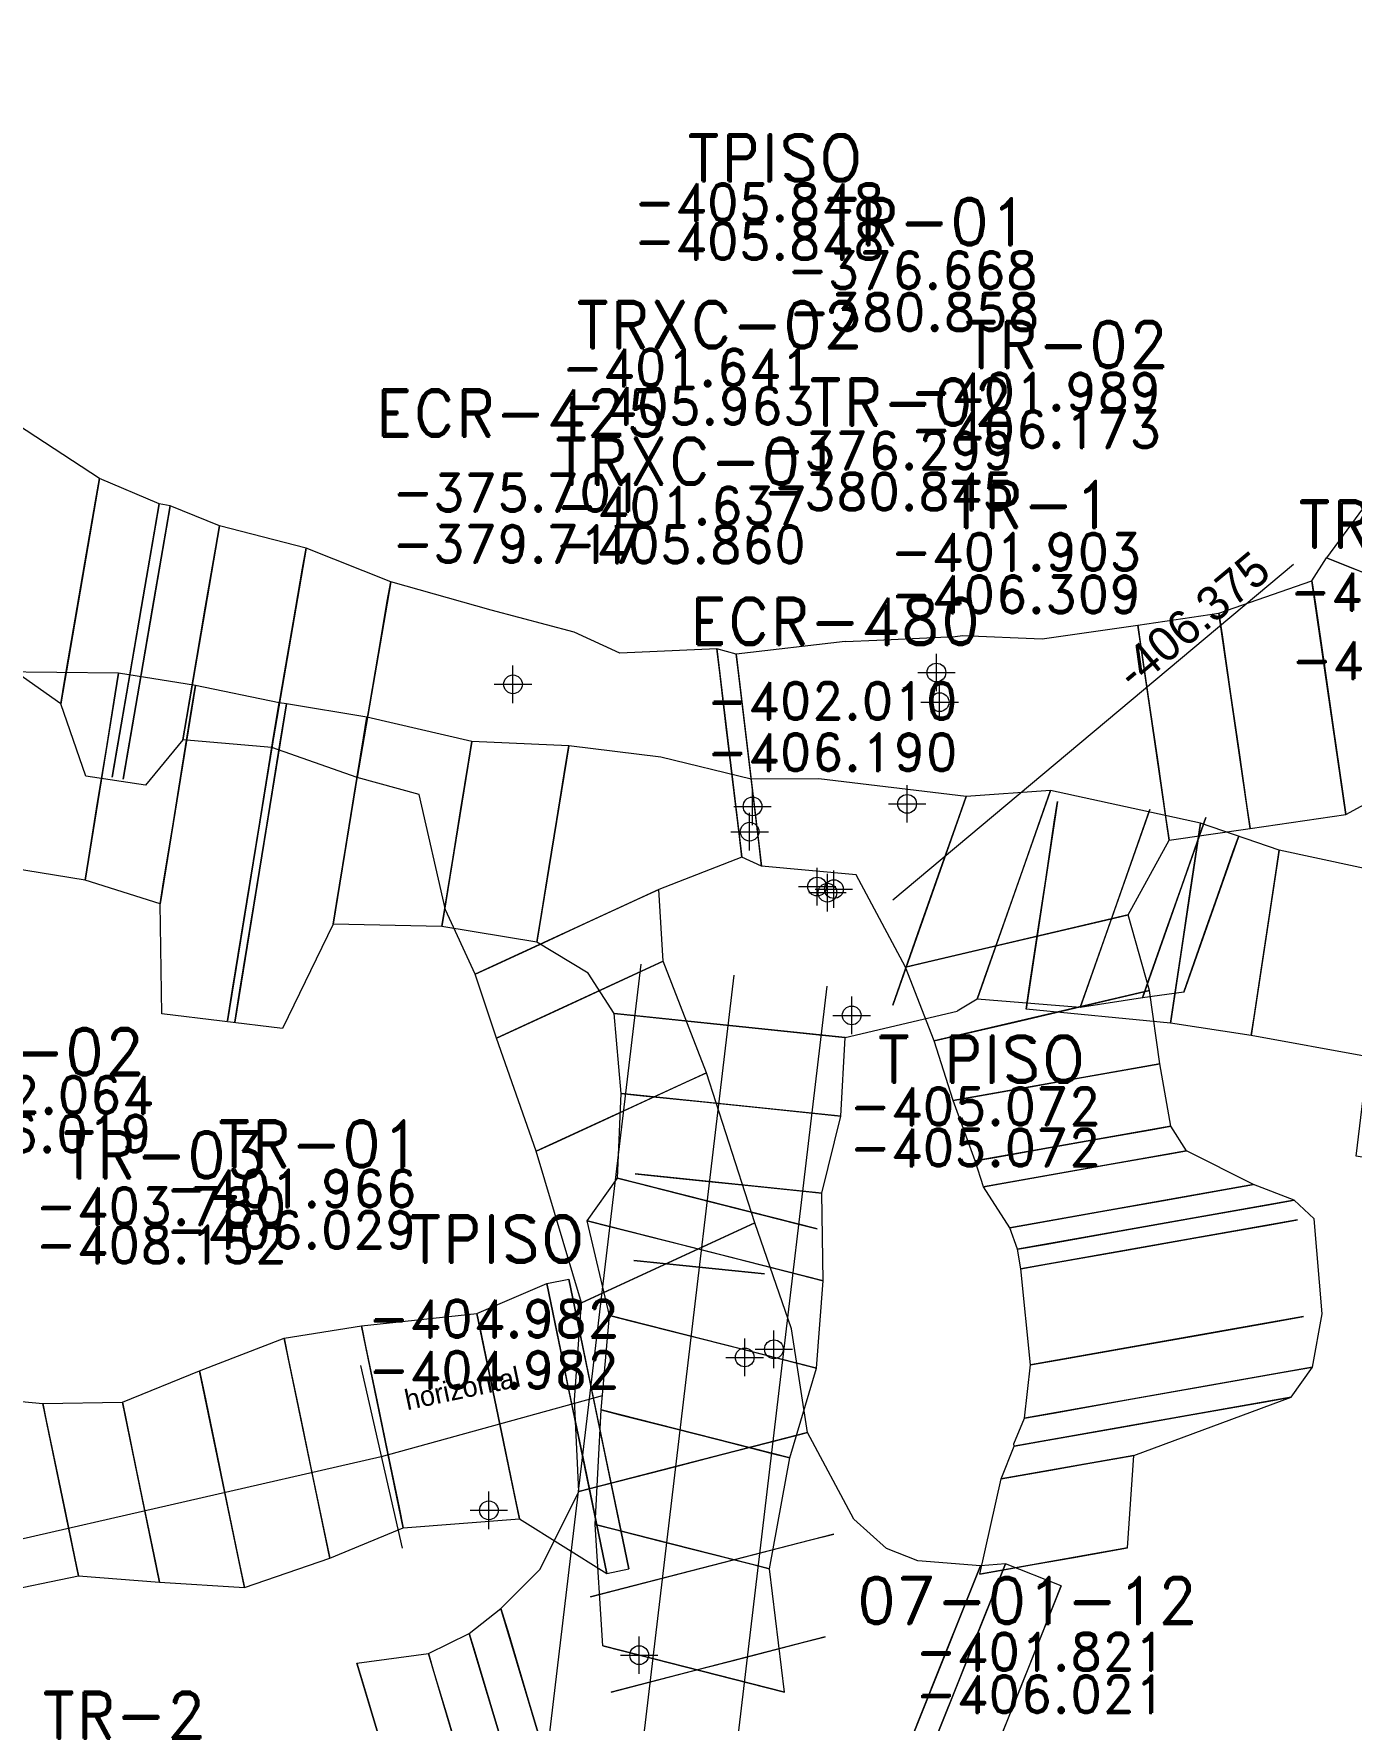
# Model space of a CAD drawing. Extents: x 0 to 99091, y -1812 to 13278.
# Drawn here: x 10239.79 to 10274.96, y 10048.27 to 10093.28 of the extents above; entities that cross this region are included whole.
import ezdxf
from ezdxf.enums import TextEntityAlignment as Align

# ---------------------------------------------------------------- set-up
doc = ezdxf.new("R2010")
doc.units = 0
doc.header["$MEASUREMENT"] = 0
doc.header["$PDMODE"] = 34
doc.header["$PDSIZE"] = 0.5
for name, color, linetype in [('arriba', 7, 'Continuous'), ('F-380-8541-NW-FI3', 174, 'Continuous'), ('F-460-8340-EW-SCR', 5, 'Continuous'), ('proy82- 480', 7, 'Continuous'), ('R-380-8541-480-F2', 4, 'Continuous'), ('R-380-8541-SE-FIC', 210, 'Continuous'), ('R-380-8541-SE-SCR', 1, 'Continuous'), ('R-380-8541-SE-SEC', 1, 'Continuous')]:
    doc.layers.add(name, color=color, linetype=linetype)
doc.styles.add('ROMAND', font='ROMAND.SHX')
doc.styles.add('ROMANS', font='ROMANS.SHX', dxfattribs={"width": 2.5})

# ---------------------------------------------------------------- blocks, each defined once
blk = doc.blocks.new('F2')
at = {"lineweight": 0}
blk.add_point((0, 0), dxfattribs=at)
at = {"lineweight": 0, "style": 'ROMAND'}
for tag, height, p in [('NOMBRE', 1.25, (0.201, 6.617)), ('CIELO', 1, (0.136, 4.616)), ('PISO', 1, (0.136, 3.247))]:
    blk.add_attdef(tag, text='', height=height, dxfattribs=at).set_placement(p, align=Align.CENTER)
at = {"lineweight": 0, "style": 'ROMANS', "flags": 1}
for tag, p in [('MINA', (-0.074, -3.255)), ('LOCALIZACION', (-0.074, -4.928)), ('ESTRUCTURA', (-0.074, -6.618)), ('NIVEL', (-0.074, -8.29)), ('OBRA', (-0.074, -10.121)), ('FECHA', (-0.074, -11.793)), ('ATRAS', (-0.074, -13.483)), ('TOPOGRAFO', (2.675, -15.297))]:
    blk.add_attdef(tag, text='', height=1.25, dxfattribs=at).set_placement(p, align=Align.CENTER)

msp = doc.modelspace()

# ---------------------------------------------------------------- linework, layer by layer
at = {"layer": 'arriba', "color": 5, "linetype": 'Continuous', "lineweight": 0}
for points in [[(10231.402, 10055.802, -404.619), (10233.521, 10056.295, -403.926), (10235.27, 10057.168, -403.926), (10237.652, 10056.947, -403.084), (10240.034, 10056.725, -402.442), (10242.16, 10056.757, -402.421), (10244.221, 10057.593, -402.189), (10246.477, 10058.469, -401.837), (10248.542, 10058.795, -401.816), (10251.621, 10059.127, -401.99), (10253.488, 10059.922, -402.879), (10254.072, 10060.043, -402.816)], [(10231.402, 10055.802, -409.019), (10233.521, 10056.295, -408.826), (10235.27, 10057.168, -408.426), (10237.652, 10056.947, -408.284), (10240.034, 10056.725, -408.042), (10242.16, 10056.757, -407.721), (10244.221, 10057.593, -407.089), (10246.477, 10058.469, -406.637), (10248.542, 10058.795, -406.316), (10251.621, 10059.127, -406.19), (10253.488, 10059.922, -406.279), (10254.072, 10060.043, -406.216)], [(10231.103, 10049.709, -404.619), (10234.719, 10050.518, -403.926), (10236.467, 10051.391, -403.926), (10238.748, 10051.659, -403.084), (10240.987, 10052.123, -402.442), (10243.154, 10051.959, -402.421), (10245.418, 10051.816, -402.189), (10247.694, 10052.594, -401.837), (10249.658, 10053.409, -401.816), (10252.758, 10053.643, -401.99), (10255.091, 10052.187, -402.879), (10255.675, 10052.308, -402.816)], [(10231.103, 10049.709, -409.019), (10234.719, 10050.518, -408.826), (10236.467, 10051.391, -408.426), (10238.748, 10051.659, -408.284), (10240.987, 10052.123, -408.042), (10243.154, 10051.959, -407.721), (10245.418, 10051.816, -407.089), (10247.694, 10052.594, -406.637), (10249.658, 10053.409, -406.316), (10252.758, 10053.643, -406.19), (10255.091, 10052.187, -406.279), (10255.675, 10052.308, -406.216)]]:
    msp.add_polyline3d(points, dxfattribs=at)
at = {"layer": 'F-460-8340-EW-SCR', "linetype": 'Continuous', "lineweight": 0}
for points in [[(10254.229, 10056.823, -375.612), (10254.413, 10059.41, -377.67), (10253.206, 10063.454, -377.139), (10252.144, 10066.47, -376.711), (10251.575, 10068.179, -376.126), (10250.783, 10069.895, -376.031), (10250.083, 10072.976, -376.136)], [(10254.229, 10056.823, -380.012), (10254.413, 10059.41, -381.27), (10253.206, 10063.454, -380.739), (10252.144, 10066.47, -380.411), (10251.575, 10068.179, -380.226), (10250.783, 10069.895, -379.931), (10250.084, 10072.974, -379.636)], [(10269.845, 10065.785, -377.561), (10269.845, 10065.785, -377.561), (10269.845, 10065.785, -377.561), (10269.575, 10067.744, -377.393), (10269, 10069.759, -377.517), (10270.096, 10071.757, -377.455)], [(10269.845, 10065.785, -381.661), (10269.845, 10065.785, -381.661), (10269.845, 10065.785, -381.661), (10269.575, 10067.744, -381.493), (10269, 10069.759, -381.217), (10270.096, 10071.757, -382.355)], [(10264.331, 10064.809, -377.561), (10264.331, 10064.809, -377.561), (10264.331, 10064.809, -377.561), (10263.83, 10066.398, -377.393), (10263.061, 10068.367, -377.517), (10261.742, 10070.831, -376.236)], [(10264.331, 10064.809, -381.661), (10264.331, 10064.809, -381.661), (10264.331, 10064.809, -381.661), (10263.83, 10066.398, -381.493), (10263.061, 10068.367, -381.217), (10261.742, 10070.831, -380.948)], [(10260.022, 10058.713, -377.978), (10259.043, 10061.548, -377.67), (10257.746, 10065.55, -377.139), (10256.593, 10068.524, -376.711), (10256.478, 10070.443, -376.126)], [(10260.022, 10058.713, -381.578), (10259.043, 10061.548, -381.27), (10257.746, 10065.55, -380.739), (10256.593, 10068.524, -380.411), (10256.478, 10070.443, -380.226)], [(10268.985, 10052.869, -378.554), (10269.157, 10055.337, -378.417), (10273.35, 10056.892, -378.805), (10273.35, 10056.892, -378.805), (10273.919, 10057.693, -378.894), (10274.179, 10059.119, -377.973), (10273.966, 10061.648, -378.033), (10273.435, 10062.146, -377.725), (10272.346, 10062.563, -377.716), (10270.561, 10063.465, -377.698), (10270.14, 10064.122, -377.587), (10269.845, 10065.785, -377.561)], [(10268.985, 10052.869, -382.854), (10269.157, 10055.337, -382.717), (10273.35, 10056.892, -382.705), (10273.35, 10056.892, -382.705), (10273.919, 10057.693, -382.594), (10274.179, 10059.119, -382.573), (10273.966, 10061.648, -382.533), (10273.435, 10062.146, -382.425), (10272.346, 10062.563, -382.316), (10270.561, 10063.465, -382.098), (10270.14, 10064.122, -381.887), (10269.845, 10065.785, -381.661)], [(10265.046, 10052.171, -378.554), (10265.612, 10054.709, -378.417), (10265.965, 10055.583, -378.805), (10265.955, 10055.643, -378.804), (10266.239, 10056.333, -378.894), (10266.393, 10057.751, -377.973), (10266.142, 10060.316, -378.033), (10266.05, 10060.838, -377.725), (10265.847, 10061.411, -377.716), (10265.145, 10062.506, -377.698), (10264.921, 10063.197, -377.587), (10264.331, 10064.809, -377.561)], [(10265.046, 10052.171, -382.854), (10265.612, 10054.709, -382.717), (10265.965, 10055.583, -382.705), (10265.955, 10055.643, -382.704), (10266.239, 10056.333, -382.594), (10266.393, 10057.751, -382.573), (10266.142, 10060.316, -382.533), (10266.05, 10060.838, -382.425), (10265.847, 10061.411, -382.316), (10265.145, 10062.506, -382.098), (10264.921, 10063.197, -381.887), (10264.331, 10064.809, -381.661)], [(10261.681, 10053.634, -380.093), (10261.681, 10053.634, -380.093), (10261.681, 10053.634, -380.093), (10260.444, 10055.949, -379.99), (10260.022, 10058.713, -381.578)], [(10261.681, 10053.634, -375.793), (10261.681, 10053.634, -375.793), (10261.681, 10053.634, -375.793), (10260.444, 10055.949, -375.19), (10260.022, 10058.713, -377.978)], [(10253.309, 10052.298, -379.806), (10253.309, 10052.298, -379.806), (10253.309, 10052.298, -379.806), (10254.344, 10054.375, -379.99), (10254.229, 10056.823, -380.012)], [(10253.309, 10052.298, -376.006), (10253.309, 10052.298, -376.006), (10253.309, 10052.298, -376.006), (10254.344, 10054.375, -375.19), (10254.229, 10056.823, -375.612)], [(10267.215, 10051.854, -375.569), (10265.729, 10052.447, -375.403), (10265.061, 10052.391, -375.516), (10263.39, 10052.52, -375.55), (10262.554, 10052.854, -375.769), (10261.681, 10053.634, -375.793)], [(10267.215, 10051.854, -379.769), (10265.729, 10052.447, -379.803), (10265.061, 10052.391, -379.816), (10263.39, 10052.52, -379.95), (10262.554, 10052.854, -379.969), (10261.681, 10053.634, -380.093)], [(10248.421, 10049.794, -376.297), (10250.328, 10050.05, -376.601), (10251.42, 10050.585, -375.902), (10252.264, 10051.255, -376.204), (10253.309, 10052.298, -376.006)], [(10248.421, 10049.794, -379.997), (10250.328, 10050.05, -380.001), (10251.42, 10050.585, -380.102), (10252.264, 10051.255, -380.004), (10253.309, 10052.298, -379.806)]]:
    msp.add_polyline3d(points, dxfattribs=at)
at = {"layer": 'proy82- 480', "color": 3, "linetype": 'Continuous', "lineweight": 0, "flags": 128}
for points in [[(10255.996, 10068.447), (10251.002, 10026.39)], [(10260.961, 10067.858), (10255.967, 10025.801)]]:
    msp.add_lwpolyline(points, dxfattribs=at)
at = {"layer": 'proy82- 480', "color": 1, "linetype": 'Continuous', "lineweight": 0, "flags": 128}
for points, elevation in [([(10258.479, 10068.153), (10253.485, 10026.095)], -405.654), ([(10254.969, 10056.931), (10249.07, 10055.3), (10238.65, 10052.92), (10235.55, 10052.44), (10232.42, 10052.44), (10229.32, 10052.94), (10226.33, 10053.92), (10223.54, 10055.35), (10220.51, 10056.94), (10217.06, 10058.78), (10208.755, 10063.662)], -402.502), ([(10248.513, 10057.737), (10249.627, 10052.863)], -406.502)]:
    msp.add_lwpolyline(points, dxfattribs=dict(at, elevation=elevation))
at = {"layer": 'R-380-8541-480-F2', "color": 2, "linetype": 'Continuous', "lineweight": 0, "elevation": -405.848, "flags": 128}
msp.add_lwpolyline([(10273.416, 10079.111), (10262.721, 10070.157)], dxfattribs=at)
at = {"layer": 'R-380-8541-SE-SCR', "color": 1, "linetype": 'Continuous', "lineweight": 0}
for points in [[(10241.546, 10081.407, -373.69), (10239.361, 10082.838, -373.621), (10236.265, 10083.903, -372.698), (10233.263, 10084.938, -373.089), (10230.007, 10086.158, -372.841), (10226.703, 10086.554, -372.219), (10223.228, 10087.736, -371.945), (10219.889, 10088.353, -371.51), (10216.786, 10089.734, -370.875), (10217.055, 10091.695, -370.621), (10214.854, 10092.51, -370.596), (10213.5, 10090.858, -370.027), (10210.043, 10091.093, -370.092), (10206.668, 10091.93, -369.144), (10201.809, 10093.275, -369.415)], [(10241.546, 10081.407, -378.29), (10239.361, 10082.838, -377.821), (10236.265, 10083.903, -377.398), (10233.263, 10084.938, -376.989), (10230.007, 10086.158, -376.541), (10226.703, 10086.554, -376.319), (10223.228, 10087.736, -375.845), (10219.889, 10088.353, -375.21), (10216.786, 10089.734, -374.775), (10217.055, 10091.695, -374.521), (10214.854, 10092.51, -374.496), (10213.5, 10090.858, -374.227), (10210.043, 10091.093, -373.892), (10206.668, 10091.93, -373.544), (10201.809, 10093.275, -373.531)], [(10240.516, 10075.394, -373.69), (10237.672, 10077.394, -373.621), (10234.428, 10077.981, -372.698), (10231.663, 10079.781, -373.089), (10228.111, 10080.045, -372.841), (10224.896, 10080.728, -372.219), (10221.391, 10081.815, -371.945), (10218.2, 10082.909, -371.51), (10215.009, 10084.003, -370.875), (10213.813, 10084.165, -370.621), (10213.624, 10084.224, -370.596), (10211.694, 10085.032, -370.027), (10208.473, 10086.031, -370.092), (10205.009, 10086.581, -369.144), (10200.197, 10088.331, -369.415)], [(10240.516, 10075.394, -378.29), (10237.672, 10077.394, -377.821), (10234.428, 10077.981, -377.398), (10231.663, 10079.781, -376.989), (10228.111, 10080.045, -376.541), (10224.896, 10080.728, -376.319), (10221.391, 10081.815, -375.845), (10218.2, 10082.909, -375.21), (10215.009, 10084.003, -374.775), (10213.813, 10084.165, -374.521), (10213.624, 10084.224, -374.496), (10211.694, 10085.032, -374.227), (10208.473, 10086.031, -373.892), (10205.009, 10086.581, -373.544), (10200.197, 10088.331, -370.56)], [(10255.438, 10076.749, -375.74), (10254.219, 10077.306, -376.147), (10252.006, 10077.889, -375.443), (10249.321, 10078.653, -374.973), (10247.061, 10079.548, -374.556), (10244.75, 10080.147, -373.839), (10243.433, 10080.677, -373.754), (10243.14, 10080.728, -373.714), (10241.546, 10081.407, -373.69)], [(10255.438, 10076.749, -380.04), (10254.219, 10077.306, -379.747), (10252.006, 10077.889, -379.743), (10249.321, 10078.653, -379.473), (10247.061, 10079.548, -379.156), (10244.75, 10080.147, -378.739), (10243.433, 10080.677, -378.554), (10243.14, 10080.728, -378.514), (10241.546, 10081.407, -378.29)], [(10275.705, 10081.201, -379.061), (10274.298, 10079.286, -379.04)], [(10275.705, 10081.201, -383.661), (10274.298, 10079.286, -383.401)], [(10261.451, 10077.053, -381.078), (10262.293, 10077.09, -381.259), (10264.386, 10077.192, -381.398), (10264.583, 10077.221, -381.42), (10266.705, 10077.125, -381.959), (10269.261, 10077.496, -382.355), (10271.424, 10077.811, -382.605), (10273.909, 10078.677, -383), (10274.298, 10079.286, -383.401), (10274.298, 10079.286, -383.401)], [(10261.451, 10077.053, -376.203), (10262.293, 10077.09, -376.159), (10264.386, 10077.192, -376.398), (10264.583, 10077.221, -377.42), (10266.705, 10077.125, -377.559), (10269.261, 10077.496, -377.455), (10271.424, 10077.811, -377.805), (10273.909, 10078.677, -378.5), (10274.298, 10079.286, -379.04), (10274.298, 10079.286, -379.04)], [(10261.451, 10077.053, -376.203), (10261.451, 10077.053, -376.203), (10261.451, 10077.053, -376.203), (10258.543, 10076.719, -376.703), (10258.026, 10076.858, -376.145), (10255.438, 10076.749, -375.74)], [(10261.451, 10077.053, -381.078), (10261.451, 10077.053, -381.078), (10261.451, 10077.053, -381.078), (10258.543, 10076.719, -380.303), (10258.026, 10076.858, -380.445), (10255.438, 10076.749, -380.04)], [(10260.746, 10073.391, -401.43), (10258.94, 10073.379, -401.169), (10256.53, 10073.972, -401.005), (10254.073, 10074.269, -400.242), (10251.485, 10074.384, -399.964), (10248.685, 10075.041, -399.642), (10246.537, 10075.389, -399.122), (10246.341, 10075.421, -399.093), (10244.111, 10075.883, -398.759), (10242.06, 10076.216, -398.353), (10238.757, 10076.244, -397.873), (10238.216, 10076.281, -398.472)], [(10260.746, 10073.391, -406.13), (10258.94, 10073.379, -405.869), (10256.53, 10073.972, -405.705), (10254.073, 10074.269, -405.442), (10251.485, 10074.384, -404.964), (10248.685, 10075.041, -404.242), (10246.537, 10075.389, -403.722), (10246.341, 10075.421, -403.693), (10244.111, 10075.883, -403.959), (10242.06, 10076.216, -403.653), (10238.757, 10076.244, -402.873), (10238.216, 10076.281, -402.372)], [(10250.083, 10072.976, -376.136), (10248.425, 10073.43, -374.973), (10246.148, 10074.226, -374.556), (10243.77, 10074.431, -373.839), (10242.779, 10073.227, -373.754), (10241.187, 10073.463, -373.714), (10240.516, 10075.394, -373.69)], [(10250.084, 10072.974, -379.636), (10250.084, 10072.974, -379.636), (10248.425, 10073.43, -379.473), (10246.148, 10074.226, -379.156), (10243.77, 10074.431, -378.739), (10242.779, 10073.227, -378.554), (10241.187, 10073.463, -378.514), (10240.516, 10075.394, -378.29)], [(10270.096, 10071.757, -377.455), (10272.259, 10072.071, -377.805), (10274.815, 10072.442, -378.5), (10276.863, 10073.548, -378.55), (10278.94, 10074.457, -379.04)], [(10270.096, 10071.757, -382.355), (10272.259, 10072.071, -382.605), (10274.815, 10072.442, -383), (10276.863, 10073.548, -383.35), (10278.94, 10074.457, -383.201)], [(10266.933, 10073.079, -402.121), (10264.677, 10072.919, -402.098), (10260.746, 10073.391, -401.43)], [(10266.933, 10073.079, -407.121), (10264.677, 10072.919, -406.698), (10260.746, 10073.391, -406.13)], [(10283.438, 10068.817, -405.305), (10283.438, 10068.817, -405.305), (10281.381, 10069.02, -404.833), (10279.382, 10069.725, -404.652), (10277.927, 10070.045, -404.052), (10277.829, 10070.06, -404.039), (10276.139, 10070.82, -403.599), (10273.033, 10071.49, -403.172), (10270.937, 10072.211, -402.779), (10266.933, 10073.079, -402.121)], [(10283.438, 10068.817, -409.705), (10283.438, 10068.817, -409.705), (10281.381, 10069.02, -409.333), (10279.382, 10069.725, -408.752), (10277.927, 10070.045, -408.552), (10277.829, 10070.06, -408.539), (10276.139, 10070.82, -408.499), (10273.033, 10071.49, -407.872), (10270.937, 10072.211, -407.779), (10266.933, 10073.079, -407.121)], [(10261.742, 10070.831, -376.236), (10261.742, 10070.831, -376.236), (10261.742, 10070.831, -376.236), (10259.222, 10071.06, -376.703), (10258.694, 10071.298, -376.145), (10256.478, 10070.443, -376.126)], [(10261.742, 10070.831, -380.948), (10261.742, 10070.831, -380.948), (10261.742, 10070.831, -380.948), (10259.222, 10071.06, -380.303), (10258.694, 10071.298, -380.445), (10256.478, 10070.443, -380.226)], [(10254.592, 10068.204, -401.865), (10253.225, 10069.037, -400.242), (10250.686, 10069.449, -399.964), (10247.789, 10069.513, -399.642), (10246.431, 10066.728, -399.122), (10243.211, 10067.119, -399.093), (10243.167, 10070.059, -398.759), (10241.164, 10070.688, -398.353), (10237.941, 10071.21, -397.873), (10237.941, 10071.21, -397.873)], [(10254.592, 10068.204, -406.065), (10253.225, 10069.037, -405.442), (10250.686, 10069.449, -404.964), (10247.789, 10069.513, -404.242), (10246.431, 10066.728, -403.722), (10243.211, 10067.119, -403.693), (10243.167, 10070.059, -403.959), (10241.164, 10070.688, -403.653), (10237.941, 10071.21, -402.873), (10237.941, 10071.21, -402.873)], [(10255.372, 10062.735, -401.931), (10255.468, 10064.998, -402.117), (10255.285, 10067.127, -401.782), (10254.592, 10068.204, -401.865)], [(10255.372, 10062.735, -406.431), (10255.468, 10064.998, -406.117), (10255.285, 10067.127, -406.082), (10254.592, 10068.204, -406.065)], [(10270.485, 10067.695, -403.223), (10269.387, 10067.552, -402.769), (10267.724, 10067.289, -402.738), (10264.975, 10067.514, -402.121), (10264.44, 10067.191, -401.865)], [(10270.485, 10067.695, -407.923), (10269.387, 10067.552, -407.769), (10267.724, 10067.289, -407.538), (10264.975, 10067.514, -407.121), (10264.44, 10067.191, -406.065)], [(10282.699, 10063.872, -405.305), (10282.699, 10063.872, -405.305), (10280.71, 10064.57, -404.833), (10278.667, 10064.979, -404.652), (10277.946, 10062.863, -404.052), (10275.087, 10063.321, -404.039), (10275.41, 10065.975, -403.599), (10272.289, 10066.546, -403.172), (10270.132, 10066.871, -402.779), (10266.281, 10067.249, -402.358)], [(10282.699, 10063.872, -409.705), (10282.699, 10063.872, -409.705), (10280.71, 10064.57, -409.333), (10278.667, 10064.979, -408.752), (10277.946, 10062.863, -408.552), (10275.087, 10063.321, -408.539), (10275.41, 10065.975, -408.499), (10272.289, 10066.546, -407.872), (10270.132, 10066.871, -407.779), (10266.281, 10067.249, -407.358)], [(10260.824, 10062.336, -402.151), (10261.337, 10064.394, -402.117), (10261.453, 10066.493, -401.782), (10264.44, 10067.191, -401.865)], [(10260.824, 10062.336, -405.851), (10261.337, 10064.394, -406.117), (10261.453, 10066.493, -406.082), (10264.44, 10067.191, -406.065)], [(10254.985, 10050.253, -402.221), (10254.778, 10053.497, -402.149), (10254.935, 10056.552, -402.176), (10255.163, 10059.073, -402.099), (10254.567, 10061.598, -402.12), (10255.372, 10062.735, -401.931)], [(10254.985, 10050.253, -406.421), (10254.778, 10053.497, -406.449), (10254.935, 10056.552, -406.476), (10255.163, 10059.073, -406.399), (10254.567, 10061.598, -406.42), (10255.372, 10062.735, -406.431)], [(10259.831, 10049.021, -402.221), (10259.43, 10052.314, -402.149), (10259.975, 10055.271, -402.176), (10260.688, 10057.669, -402.099), (10260.867, 10059.997, -402.12), (10260.824, 10062.336, -402.151)], [(10259.831, 10049.021, -406.421), (10259.43, 10052.314, -406.449), (10259.975, 10055.271, -406.476), (10260.688, 10057.669, -406.399), (10260.867, 10059.997, -406.42), (10260.824, 10062.336, -405.851)]]:
    msp.add_polyline3d(points, dxfattribs=at)
at = {"layer": 'R-380-8541-SE-SEC', "color": 1, "linetype": 'Continuous', "lineweight": 0}
for points in [[(10241.546, 10081.407, -378.29), (10240.516, 10075.394, -378.29), (10240.516, 10075.394, -375.622), (10240.619, 10075.996, -374.27), (10240.902, 10077.649, -373.69), (10241.16, 10079.152, -373.69), (10241.443, 10080.805, -374.27), (10241.546, 10081.407, -375.622), (10241.546, 10081.407, -378.29)], [(10243.14, 10080.728, -378.514), (10241.889, 10073.434, -378.514), (10241.889, 10073.434, -375.73), (10242.014, 10074.163, -374.319), (10242.358, 10076.169, -373.714), (10242.671, 10077.993, -373.714), (10243.015, 10079.998, -374.319), (10243.14, 10080.728, -375.73), (10243.14, 10080.728, -378.514)], [(10243.433, 10080.677, -378.554), (10242.182, 10073.384, -378.554), (10242.182, 10073.384, -375.77), (10242.307, 10074.113, -374.359), (10242.651, 10076.119, -373.754), (10242.964, 10077.942, -373.754), (10243.308, 10079.948, -374.359), (10243.433, 10080.677, -375.77), (10243.433, 10080.677, -378.554)], [(10244.75, 10080.147, -378.739), (10243.77, 10074.431, -378.739), (10243.77, 10074.431, -375.897), (10243.868, 10075.002, -374.456), (10244.137, 10076.574, -373.839), (10244.382, 10078.004, -373.839), (10244.652, 10079.576, -374.456), (10244.75, 10080.147, -375.897), (10244.75, 10080.147, -378.739)], [(10247.061, 10079.548, -379.156), (10246.148, 10074.226, -379.156), (10246.148, 10074.226, -376.488), (10246.24, 10074.758, -375.136), (10246.49, 10076.222, -374.556), (10246.719, 10077.552, -374.556), (10246.97, 10079.016, -375.136), (10247.061, 10079.548, -376.488), (10247.061, 10079.548, -379.156)], [(10274.298, 10079.286, -383.401), (10281.546, 10076.404, -383.401), (10281.546, 10076.404, -380.871), (10280.821, 10076.692, -379.589), (10278.828, 10077.485, -379.04), (10277.016, 10078.205, -379.04), (10275.023, 10078.998, -379.589), (10274.298, 10079.286, -380.871), (10274.298, 10079.286, -383.401)], [(10249.321, 10078.653, -379.473), (10248.425, 10073.43, -379.473), (10248.425, 10073.43, -376.863), (10248.515, 10073.952, -375.54), (10248.761, 10075.388, -374.973), (10248.985, 10076.694, -374.973), (10249.231, 10078.131, -375.54), (10249.321, 10078.653, -376.863), (10249.321, 10078.653, -379.473)], [(10274.815, 10072.442, -383), (10273.909, 10078.677, -383), (10273.909, 10078.677, -380.39), (10273.999, 10078.054, -379.067), (10274.249, 10076.339, -378.5), (10274.475, 10074.78, -378.5), (10274.724, 10073.066, -379.067), (10274.815, 10072.442, -380.39), (10274.815, 10072.442, -383)], [(10272.259, 10072.071, -382.605), (10271.424, 10077.811, -382.605), (10271.424, 10077.811, -379.821), (10271.508, 10077.237, -378.41), (10271.737, 10075.658, -377.805), (10271.946, 10074.223, -377.805), (10272.175, 10072.645, -378.41), (10272.259, 10072.071, -379.821), (10272.259, 10072.071, -382.605)], [(10270.096, 10071.757, -382.355), (10269.261, 10077.496, -382.355), (10269.261, 10077.496, -379.513), (10269.345, 10076.922, -378.072), (10269.574, 10075.344, -377.455), (10269.783, 10073.909, -377.455), (10270.012, 10072.331, -378.072), (10270.096, 10071.757, -379.513), (10270.096, 10071.757, -382.355)], [(10258.026, 10076.858, -380.445), (10258.694, 10071.298, -380.445), (10258.694, 10071.298, -377.951), (10258.627, 10071.854, -376.686), (10258.443, 10073.383, -376.145), (10258.276, 10074.773, -376.145), (10258.093, 10076.302, -376.686), (10258.026, 10076.858, -377.951), (10258.026, 10076.858, -380.445)], [(10258.543, 10076.719, -380.303), (10259.222, 10071.06, -380.303), (10259.222, 10071.06, -378.215), (10259.154, 10071.626, -377.157), (10258.968, 10073.182, -376.703), (10258.798, 10074.597, -376.703), (10258.611, 10076.153, -377.157), (10258.543, 10076.719, -378.215), (10258.543, 10076.719, -380.303)], [(10242.06, 10076.216, -403.653), (10241.164, 10070.688, -403.653), (10241.164, 10070.688, -400.579), (10241.254, 10071.24, -399.021), (10241.5, 10072.761, -398.353), (10241.724, 10074.143, -398.353), (10241.97, 10075.663, -399.021), (10242.06, 10076.216, -400.579), (10242.06, 10076.216, -403.653)], [(10244.111, 10075.883, -403.959), (10243.167, 10070.059, -403.959), (10243.167, 10070.059, -400.943), (10243.262, 10070.642, -399.414), (10243.521, 10072.243, -398.759), (10243.757, 10073.699, -398.759), (10244.017, 10075.301, -399.414), (10244.111, 10075.883, -400.943), (10244.111, 10075.883, -403.959)], [(10246.341, 10075.421, -403.693), (10244.966, 10066.931, -403.693), (10244.966, 10066.931, -401.025), (10245.103, 10067.78, -399.673), (10245.482, 10070.115, -399.093), (10245.825, 10072.237, -399.093), (10246.204, 10074.572, -399.673), (10246.341, 10075.421, -401.025), (10246.341, 10075.421, -403.693)], [(10246.537, 10075.389, -403.722), (10245.161, 10066.9, -403.722), (10245.161, 10066.9, -401.054), (10245.299, 10067.749, -399.702), (10245.677, 10070.083, -399.122), (10246.021, 10072.205, -399.122), (10246.399, 10074.54, -399.702), (10246.537, 10075.389, -401.054), (10246.537, 10075.389, -403.722)], [(10248.685, 10075.041, -404.242), (10247.789, 10069.513, -404.242), (10247.789, 10069.513, -401.574), (10247.879, 10070.066, -400.222), (10248.125, 10071.586, -399.642), (10248.349, 10072.968, -399.642), (10248.596, 10074.488, -400.222), (10248.685, 10075.041, -401.574), (10248.685, 10075.041, -404.242)], [(10251.485, 10074.384, -404.964), (10250.686, 10069.449, -404.964), (10250.686, 10069.449, -402.064), (10250.766, 10069.942, -400.594), (10250.986, 10071.3, -399.964), (10251.185, 10072.534, -399.964), (10251.405, 10073.891, -400.594), (10251.485, 10074.384, -402.064), (10251.485, 10074.384, -404.964)], [(10254.073, 10074.269, -405.442), (10253.225, 10069.037, -405.442), (10253.225, 10069.037, -402.426), (10253.31, 10069.561, -400.897), (10253.543, 10070.999, -400.242), (10253.755, 10072.307, -400.242), (10253.988, 10073.746, -400.897), (10254.073, 10074.269, -402.426), (10254.073, 10074.269, -405.442)], [(10266.933, 10073.079, -407.121), (10264.975, 10067.514, -407.121), (10264.975, 10067.514, -404.221), (10265.171, 10068.07, -402.751), (10265.709, 10069.601, -402.121), (10266.199, 10070.992, -402.121), (10266.737, 10072.523, -402.751), (10266.933, 10073.079, -404.221), (10266.933, 10073.079, -407.121)], [(10264.677, 10072.919, -406.698), (10262.719, 10067.353, -406.698), (10262.719, 10067.353, -404.03), (10262.915, 10067.91, -402.677), (10263.453, 10069.44, -402.098), (10263.943, 10070.832, -402.098), (10264.481, 10072.362, -402.677), (10264.677, 10072.919, -404.03), (10264.677, 10072.919, -406.698)], [(10267.115, 10072.786, -407.358), (10266.281, 10067.249, -407.358), (10266.281, 10067.249, -404.458), (10266.364, 10067.803, -402.988), (10266.593, 10069.325, -402.358), (10266.802, 10070.71, -402.358), (10267.031, 10072.233, -402.988), (10267.115, 10072.786, -404.458), (10267.115, 10072.786, -407.358)], [(10269.582, 10072.571, -407.538), (10267.724, 10067.289, -407.538), (10267.724, 10067.289, -404.754), (10267.91, 10067.817, -403.343), (10268.421, 10069.27, -402.738), (10268.885, 10070.59, -402.738), (10269.396, 10072.043, -403.343), (10269.582, 10072.571, -404.754), (10269.582, 10072.571, -407.538)], [(10271.08, 10072.363, -407.769), (10269.387, 10067.552, -407.769), (10269.387, 10067.552, -404.869), (10269.557, 10068.033, -403.399), (10270.022, 10069.356, -402.769), (10270.445, 10070.558, -402.769), (10270.91, 10071.882, -403.399), (10271.08, 10072.363, -404.869), (10271.08, 10072.363, -407.769)], [(10270.937, 10072.211, -407.779), (10270.132, 10066.871, -407.779), (10270.132, 10066.871, -404.879), (10270.213, 10067.405, -403.409), (10270.434, 10068.873, -402.779), (10270.635, 10070.208, -402.779), (10270.856, 10071.677, -403.409), (10270.937, 10072.211, -404.879), (10270.937, 10072.211, -407.779)], [(10271.945, 10071.846, -407.923), (10270.485, 10067.695, -407.923), (10270.485, 10067.695, -405.197), (10270.631, 10068.11, -403.816), (10271.033, 10069.252, -403.223), (10271.398, 10070.29, -403.223), (10271.799, 10071.431, -403.816), (10271.945, 10071.846, -405.197), (10271.945, 10071.846, -407.923)], [(10273.033, 10071.49, -407.872), (10272.289, 10066.546, -407.872), (10272.289, 10066.546, -405.146), (10272.363, 10067.041, -403.764), (10272.568, 10068.4, -403.172), (10272.754, 10069.636, -403.172), (10272.959, 10070.996, -403.764), (10273.033, 10071.49, -405.146), (10273.033, 10071.49, -407.872)], [(10256.478, 10070.443, -380.226), (10251.575, 10068.179, -380.226), (10251.575, 10068.179, -377.848), (10252.065, 10068.405, -376.642), (10253.414, 10069.028, -376.126), (10254.639, 10069.594, -376.126), (10255.988, 10070.217, -376.642), (10256.478, 10070.443, -377.848), (10256.478, 10070.443, -380.226)], [(10269, 10069.759, -381.217), (10263.061, 10068.367, -381.217), (10263.061, 10068.367, -379.071), (10263.655, 10068.506, -377.983), (10265.288, 10068.889, -377.517), (10266.773, 10069.237, -377.517), (10268.406, 10069.62, -377.983), (10269, 10069.759, -379.071), (10269, 10069.759, -381.217)], [(10256.593, 10068.524, -380.411), (10252.144, 10066.47, -380.411), (10252.144, 10066.47, -378.265), (10252.589, 10066.675, -377.177), (10253.813, 10067.24, -376.711), (10254.925, 10067.754, -376.711), (10256.148, 10068.319, -377.177), (10256.593, 10068.524, -378.265), (10256.593, 10068.524, -380.411)], [(10269.575, 10067.744, -381.493), (10263.83, 10066.398, -381.493), (10263.83, 10066.398, -379.115), (10264.405, 10066.533, -377.91), (10265.985, 10066.903, -377.393), (10267.421, 10067.239, -377.393), (10269, 10067.61, -377.91), (10269.575, 10067.744, -379.115), (10269.575, 10067.744, -381.493)], [(10261.453, 10066.493, -406.082), (10255.285, 10067.127, -406.082), (10255.285, 10067.127, -403.588), (10255.902, 10067.064, -402.324), (10257.598, 10066.889, -401.782), (10259.14, 10066.731, -401.782), (10260.836, 10066.556, -402.324), (10261.453, 10066.493, -403.588), (10261.453, 10066.493, -406.082)], [(10257.746, 10065.55, -380.739), (10253.206, 10063.454, -380.739), (10253.206, 10063.454, -378.651), (10253.66, 10063.664, -377.593), (10254.909, 10064.24, -377.139), (10256.043, 10064.764, -377.139), (10257.292, 10065.341, -377.593), (10257.746, 10065.55, -378.651), (10257.746, 10065.55, -380.739)], [(10269.845, 10065.785, -381.661), (10264.331, 10064.809, -381.661), (10264.331, 10064.809, -379.283), (10264.882, 10064.906, -378.077), (10266.399, 10065.175, -377.561), (10267.777, 10065.419, -377.561), (10269.294, 10065.688, -378.077), (10269.845, 10065.785, -379.283), (10269.845, 10065.785, -381.661)], [(10261.337, 10064.394, -406.117), (10255.468, 10064.998, -406.117), (10255.468, 10064.998, -403.797), (10256.055, 10064.937, -402.621), (10257.669, 10064.771, -402.117), (10259.137, 10064.62, -402.117), (10260.751, 10064.454, -402.621), (10261.337, 10064.394, -403.797), (10261.337, 10064.394, -406.117)], [(10270.14, 10064.122, -381.887), (10264.921, 10063.197, -381.887), (10264.921, 10063.197, -379.393), (10265.443, 10063.29, -378.128), (10266.878, 10063.544, -377.587), (10268.183, 10063.775, -377.587), (10269.618, 10064.029, -378.128), (10270.14, 10064.122, -379.393), (10270.14, 10064.122, -381.887)], [(10270.561, 10063.465, -382.098), (10265.145, 10062.506, -382.098), (10265.145, 10062.506, -379.546), (10265.687, 10062.602, -378.252), (10267.176, 10062.865, -377.698), (10268.53, 10063.105, -377.698), (10270.019, 10063.369, -378.252), (10270.561, 10063.465, -379.546), (10270.561, 10063.465, -382.098)], [(10260.702, 10061.38, -406.431), (10255.372, 10062.735, -406.431), (10255.372, 10062.735, -403.821), (10255.905, 10062.599, -402.498), (10257.371, 10062.227, -401.931), (10258.703, 10061.888, -401.931), (10260.169, 10061.515, -402.498), (10260.702, 10061.38, -403.821), (10260.702, 10061.38, -406.431)], [(10260.824, 10062.336, -405.851), (10255.85, 10062.848, -405.851), (10255.85, 10062.848, -403.705), (10256.348, 10062.796, -402.618), (10257.716, 10062.656, -402.151), (10258.959, 10062.528, -402.151), (10260.327, 10062.387, -402.618), (10260.824, 10062.336, -403.705), (10260.824, 10062.336, -405.851)], [(10272.346, 10062.563, -382.316), (10265.847, 10061.411, -382.316), (10265.847, 10061.411, -379.648), (10266.497, 10061.527, -378.296), (10268.284, 10061.843, -377.716), (10269.908, 10062.131, -377.716), (10271.696, 10062.448, -378.296), (10272.346, 10062.563, -379.648), (10272.346, 10062.563, -382.316)], [(10273.435, 10062.146, -382.425), (10266.05, 10060.838, -382.425), (10266.05, 10060.838, -379.699), (10266.788, 10060.969, -378.318), (10268.819, 10061.329, -377.725), (10270.665, 10061.656, -377.725), (10272.696, 10062.015, -378.318), (10273.435, 10062.146, -379.699), (10273.435, 10062.146, -382.425)], [(10259.043, 10061.548, -381.27), (10254.413, 10059.41, -381.27), (10254.413, 10059.41, -379.182), (10254.876, 10059.623, -378.124), (10256.149, 10060.211, -377.67), (10257.307, 10060.746, -377.67), (10258.58, 10061.334, -378.124), (10259.043, 10061.548, -379.182), (10259.043, 10061.548, -381.27)], [(10260.867, 10059.997, -406.42), (10254.567, 10061.598, -406.42), (10254.567, 10061.598, -403.926), (10255.197, 10061.438, -402.661), (10256.929, 10060.998, -402.12), (10258.504, 10060.597, -402.12), (10260.237, 10060.157, -402.661), (10260.867, 10059.997, -403.926), (10260.867, 10059.997, -406.42)], [(10273.527, 10061.624, -382.533), (10266.142, 10060.316, -382.533), (10266.142, 10060.316, -379.923), (10266.881, 10060.447, -378.6), (10268.912, 10060.807, -378.033), (10270.758, 10061.134, -378.033), (10272.789, 10061.494, -378.6), (10273.527, 10061.624, -379.923), (10273.527, 10061.624, -382.533)], [(10259.296, 10060.181, -405.89), (10255.814, 10060.539, -405.89), (10255.814, 10060.539, -403.744), (10256.162, 10060.504, -402.656), (10257.12, 10060.405, -402.19), (10257.99, 10060.316, -402.19), (10258.948, 10060.217, -402.656), (10259.296, 10060.181, -403.744), (10259.296, 10060.181, -405.89)], [(10255.675, 10052.308, -406.216), (10254.072, 10060.043, -406.216), (10254.072, 10060.043, -404.244), (10254.232, 10059.27, -403.245), (10254.673, 10057.142, -402.816), (10255.074, 10055.209, -402.816), (10255.515, 10053.081, -403.245), (10255.675, 10052.308, -404.244), (10255.675, 10052.308, -406.216)], [(10255.091, 10052.187, -406.279), (10253.488, 10059.922, -406.279), (10253.488, 10059.922, -404.307), (10253.648, 10059.149, -403.308), (10254.089, 10057.021, -402.879), (10254.49, 10055.087, -402.879), (10254.93, 10052.96, -403.308), (10255.091, 10052.187, -404.307), (10255.091, 10052.187, -406.279)], [(10252.758, 10053.643, -406.19), (10251.621, 10059.127, -406.19), (10251.621, 10059.127, -403.754), (10251.735, 10058.579, -402.519), (10252.047, 10057.071, -401.99), (10252.332, 10055.7, -401.99), (10252.644, 10054.192, -402.519), (10252.758, 10053.643, -403.754), (10252.758, 10053.643, -406.19)], [(10249.658, 10053.409, -406.316), (10248.542, 10058.795, -406.316), (10248.542, 10058.795, -403.706), (10248.653, 10058.256, -402.383), (10248.96, 10056.775, -401.816), (10249.239, 10055.429, -401.816), (10249.546, 10053.948, -402.383), (10249.658, 10053.409, -403.706), (10249.658, 10053.409, -406.316)], [(10260.688, 10057.669, -406.399), (10255.163, 10059.073, -406.399), (10255.163, 10059.073, -403.905), (10255.716, 10058.933, -402.641), (10257.235, 10058.547, -402.099), (10258.616, 10058.196, -402.099), (10260.135, 10057.81, -402.641), (10260.688, 10057.669, -403.905), (10260.688, 10057.669, -406.399)], [(10273.68, 10059.042, -382.573), (10266.393, 10057.751, -382.573), (10266.393, 10057.751, -379.905), (10267.122, 10057.88, -378.553), (10269.126, 10058.235, -377.973), (10270.948, 10058.558, -377.973), (10272.951, 10058.913, -378.553), (10273.68, 10059.042, -379.905), (10273.68, 10059.042, -382.573)], [(10247.694, 10052.594, -406.637), (10246.477, 10058.469, -406.637), (10246.477, 10058.469, -403.853), (10246.598, 10057.882, -402.442), (10246.933, 10056.266, -401.837), (10247.238, 10054.797, -401.837), (10247.572, 10053.182, -402.442), (10247.694, 10052.594, -403.853), (10247.694, 10052.594, -406.637)], [(10245.418, 10051.816, -407.089), (10244.221, 10057.593, -407.089), (10244.221, 10057.593, -404.247), (10244.34, 10057.015, -402.807), (10244.67, 10055.427, -402.189), (10244.969, 10053.982, -402.189), (10245.298, 10052.394, -402.807), (10245.418, 10051.816, -404.247), (10245.418, 10051.816, -407.089)], [(10273.919, 10057.693, -382.594), (10266.239, 10056.333, -382.594), (10266.239, 10056.333, -380.448), (10267.007, 10056.469, -379.36), (10269.119, 10056.843, -378.894), (10271.039, 10057.183, -378.894), (10273.151, 10057.557, -379.36), (10273.919, 10057.693, -380.448), (10273.919, 10057.693, -382.594)], [(10273.35, 10056.892, -382.705), (10265.965, 10055.583, -382.705), (10265.965, 10055.583, -380.443), (10266.704, 10055.714, -379.296), (10268.734, 10056.074, -378.805), (10270.581, 10056.401, -378.805), (10272.612, 10056.761, -379.296), (10273.35, 10056.892, -380.443), (10273.35, 10056.892, -382.705)], [(10240.987, 10052.123, -408.042), (10240.034, 10056.725, -408.042), (10240.034, 10056.725, -404.794), (10240.129, 10056.265, -403.147), (10240.391, 10054.999, -402.442), (10240.63, 10053.849, -402.442), (10240.892, 10052.583, -403.147), (10240.987, 10052.123, -404.794), (10240.987, 10052.123, -408.042)], [(10243.154, 10051.959, -407.721), (10242.16, 10056.757, -407.721), (10242.16, 10056.757, -404.647), (10242.259, 10056.278, -403.089), (10242.532, 10054.958, -402.421), (10242.781, 10053.759, -402.421), (10243.055, 10052.439, -403.089), (10243.154, 10051.959, -404.647), (10243.154, 10051.959, -407.721)], [(10259.975, 10055.271, -406.476), (10254.935, 10056.552, -406.476), (10254.935, 10056.552, -403.982), (10255.439, 10056.424, -402.718), (10256.825, 10056.072, -402.176), (10258.085, 10055.751, -402.176), (10259.471, 10055.399, -402.718), (10259.975, 10055.271, -403.982), (10259.975, 10055.271, -406.476)], [(10260.444, 10055.949, -379.99), (10254.344, 10054.375, -379.99), (10254.344, 10054.375, -377.206), (10254.954, 10054.532, -375.794), (10256.632, 10054.965, -375.19), (10258.157, 10055.359, -375.19), (10259.834, 10055.792, -375.794), (10260.444, 10055.949, -377.206), (10260.444, 10055.949, -379.99)], [(10269.157, 10055.337, -382.717), (10265.612, 10054.709, -382.717), (10265.612, 10054.709, -380.223), (10265.967, 10054.771, -378.959), (10266.941, 10054.944, -378.417), (10267.828, 10055.101, -378.417), (10268.803, 10055.274, -378.959), (10269.157, 10055.337, -380.223), (10269.157, 10055.337, -382.717)], [(10259.43, 10052.314, -406.449), (10254.778, 10053.497, -406.449), (10254.778, 10053.497, -403.955), (10255.243, 10053.379, -402.691), (10256.522, 10053.053, -402.149), (10257.685, 10052.758, -402.149), (10258.964, 10052.433, -402.691), (10259.43, 10052.314, -403.955), (10259.43, 10052.314, -406.449)], [(10261.144, 10053.239, -379.98), (10254.656, 10051.565, -379.98), (10254.656, 10051.565, -377.022), (10255.305, 10051.733, -375.522), (10257.089, 10052.193, -374.88), (10258.711, 10052.612, -374.88), (10260.495, 10053.072, -375.522), (10261.144, 10053.239, -377.022), (10261.144, 10053.239, -379.98)], [(10268.985, 10052.869, -382.854), (10265.046, 10052.171, -382.854), (10265.046, 10052.171, -380.36), (10265.44, 10052.241, -379.096), (10266.523, 10052.433, -378.554), (10267.508, 10052.607, -378.554), (10268.591, 10052.799, -379.096), (10268.985, 10052.869, -380.36), (10268.985, 10052.869, -382.854)], [(10265.061, 10052.391, -379.816), (10262.056, 10044.869, -379.816), (10262.056, 10044.869, -377.322), (10262.356, 10045.622, -376.058), (10263.183, 10047.69, -375.516), (10263.934, 10049.571, -375.516), (10264.76, 10051.639, -376.058), (10265.061, 10052.391, -377.322), (10265.061, 10052.391, -379.816)], [(10265.729, 10052.447, -379.803), (10263.763, 10047.526, -379.803), (10263.763, 10047.526, -377.251), (10263.959, 10048.018, -375.957), (10264.5, 10049.371, -375.403), (10264.992, 10050.602, -375.403), (10265.533, 10051.955, -375.957), (10265.729, 10052.447, -377.251), (10265.729, 10052.447, -379.803)], [(10267.215, 10051.854, -379.769), (10265.36, 10047.211, -379.769), (10265.36, 10047.211, -377.333), (10265.545, 10047.675, -376.098), (10266.055, 10048.952, -375.569), (10266.519, 10050.113, -375.569), (10267.029, 10051.389, -376.098), (10267.215, 10051.854, -377.333), (10267.215, 10051.854, -379.769)], [(10254.325, 10044.356, -380.004), (10252.264, 10051.255, -380.004), (10252.264, 10051.255, -377.8), (10252.47, 10050.565, -376.683), (10253.037, 10048.668, -376.204), (10253.552, 10046.943, -376.204), (10254.119, 10045.046, -376.683), (10254.325, 10044.356, -377.8), (10254.325, 10044.356, -380.004)], [(10252.88, 10045.699, -380.102), (10251.42, 10050.585, -380.102), (10251.42, 10050.585, -377.666), (10251.566, 10050.097, -376.432), (10251.968, 10048.753, -375.902), (10252.333, 10047.531, -375.902), (10252.734, 10046.187, -376.432), (10252.88, 10045.699, -377.666), (10252.88, 10045.699, -380.102)], [(10259.831, 10049.021, -406.421), (10254.985, 10050.253, -406.421), (10254.985, 10050.253, -403.985), (10255.469, 10050.13, -402.751), (10256.802, 10049.791, -402.221), (10258.014, 10049.483, -402.221), (10259.346, 10049.144, -402.751), (10259.831, 10049.021, -403.985), (10259.831, 10049.021, -406.421)], [(10260.921, 10050.498, -379.964), (10255.209, 10049.024, -379.964), (10255.209, 10049.024, -376.89), (10255.78, 10049.171, -375.331), (10257.351, 10049.577, -374.664), (10258.779, 10049.945, -374.664), (10260.35, 10050.351, -375.331), (10260.921, 10050.498, -376.89), (10260.921, 10050.498, -379.964)], [(10249.91, 10044.812, -379.997), (10248.421, 10049.794, -379.997), (10248.421, 10049.794, -377.851), (10248.57, 10049.296, -376.764), (10248.98, 10047.926, -376.297), (10249.352, 10046.68, -376.297), (10249.761, 10045.31, -376.764), (10249.91, 10044.812, -377.851), (10249.91, 10044.812, -379.997)], [(10251.73, 10045.355, -380.001), (10250.328, 10050.05, -380.001), (10250.328, 10050.05, -378.029), (10250.468, 10049.581, -377.029), (10250.854, 10048.29, -376.601), (10251.204, 10047.116, -376.601), (10251.59, 10045.825, -377.029), (10251.73, 10045.355, -378.029), (10251.73, 10045.355, -380.001)]]:
    msp.add_polyline3d(points, dxfattribs=at)

# ---------------------------------------------------------------- block references
at = {"color": 2, "linetype": 'Continuous', "lineweight": 0}
ref = msp.add_blockref('F2', (10236.734, 10053.138, -403.78), dxfattribs=at)
ref.add_attrib('NOMBRE', 'TR-03', dxfattribs={"lineweight": 0, "height": 1.25, "style": 'ROMAND'}).set_placement((10243.279, 10062.733, -403.78), align=Align.CENTER)
ref.add_attrib('CIELO', '-403.780', dxfattribs={"lineweight": 0, "height": 1, "style": 'ROMAND'}).set_placement((10243.196, 10061.488, -403.78), align=Align.CENTER)
ref.add_attrib('PISO', '-408.152', dxfattribs={"lineweight": 0, "height": 1, "style": 'ROMAND'}).set_placement((10243.196, 10060.465, -403.78), align=Align.CENTER)
ref = msp.add_blockref('F2', (10230.685, 10050.756, -405.672), dxfattribs=at)
ref.add_attrib('NOMBRE', 'TR-2', dxfattribs={"lineweight": 0, "height": 1.25, "style": 'ROMAND'}).set_placement((10242.202, 10047.78, -405.672), align=Align.CENTER)
ref.add_attrib('CIELO', '-405.672', dxfattribs={"lineweight": 0, "height": 1, "style": 'ROMAND'}).set_placement((10242.046, 10046.3, -405.672), align=Align.CENTER)
ref.add_attrib('PISO', '-409.472', dxfattribs={"lineweight": 0, "height": 1, "style": 'ROMAND'}).set_placement((10241.734, 10044.82, -405.672), align=Align.CENTER)
at = {"layer": 'F-380-8541-NW-FI3', "color": 4, "linetype": 'Continuous', "lineweight": 0}
ref = msp.add_blockref('F2', (10276.905, 10068.076, -404.018), dxfattribs=at)
ref.add_attrib('NOMBRE', 'TR1-07', dxfattribs={"layer": '0', "lineweight": 0, "height": 1.25, "style": 'ROMAND'}).set_placement((10276.786, 10079.568, -404.018), align=Align.CENTER)
ref.add_attrib('CIELO', '-404.018', dxfattribs={"layer": '0', "lineweight": 0, "height": 1, "style": 'ROMAND'}).set_placement((10276.673, 10077.888, -404.018), align=Align.CENTER)
ref.add_attrib('PISO', '-408.472', dxfattribs={"layer": '0', "lineweight": 0, "height": 1, "style": 'ROMAND'}).set_placement((10276.711, 10076.059, -404.018), align=Align.CENTER)
for p, values in [((10260.977, 10070.355, -402.01), {'NOMBRE': 'ECR-480', 'CIELO': '-402.010', 'PISO': '-406.190'}), ((10251.941, 10053.872, -404.982), {'NOMBRE': 'TPISO', 'CIELO': '-404.982', 'PISO': '-404.982'})]:
    msp.add_blockref('F2', p, dxfattribs=at).add_auto_attribs(values)
ref = msp.add_blockref('F2', (10261.625, 10067.08, -405.072), dxfattribs=at)
ref.add_attrib('NOMBRE', 'T PISO', dxfattribs={"layer": '0', "lineweight": 0, "height": 1.25, "style": 'ROMAND'}).set_placement((10265.079, 10065.287, -405.072), align=Align.CENTER)
ref.add_attrib('CIELO', '-405.072', dxfattribs={"layer": '0', "lineweight": 0, "height": 1, "style": 'ROMAND'}).set_placement((10264.926, 10064.154, -405.072), align=Align.CENTER)
ref.add_attrib('PISO', '-405.072', dxfattribs={"layer": '0', "lineweight": 0, "height": 1, "style": 'ROMAND'}).set_placement((10264.926, 10063.052, -405.072), align=Align.CENTER)
ref = msp.add_blockref('F2', (10258.77, 10057.953, -402.064), dxfattribs=at)
ref.add_attrib('NOMBRE', 'TR-02', dxfattribs={"layer": '0', "lineweight": 0, "height": 1.25, "style": 'ROMAND'}).set_placement((10240.024, 10065.486, -402.064), align=Align.CENTER)
ref.add_attrib('CIELO', '-402.064', dxfattribs={"layer": '0', "lineweight": 0, "height": 1, "style": 'ROMAND'}).set_placement((10239.656, 10064.457, -402.064), align=Align.CENTER)
ref.add_attrib('PISO', '-406.019', dxfattribs={"layer": '0', "lineweight": 0, "height": 1, "style": 'ROMAND'}).set_placement((10239.619, 10063.429, -402.064), align=Align.CENTER)
ref = msp.add_blockref('F2', (10259.549, 10058.17, -401.966), dxfattribs=at)
ref.add_attrib('NOMBRE', 'TR-01', dxfattribs={"layer": '0', "lineweight": 0, "height": 1.25, "style": 'ROMAND'}).set_placement((10247.418, 10063.025, -401.966), align=Align.CENTER)
ref.add_attrib('CIELO', '-401.966', dxfattribs={"layer": '0', "lineweight": 0, "height": 1, "style": 'ROMAND'}).set_placement((10246.682, 10061.959, -401.966), align=Align.CENTER)
ref.add_attrib('PISO', '-406.029', dxfattribs={"layer": '0', "lineweight": 0, "height": 1, "style": 'ROMAND'}).set_placement((10246.682, 10060.857, -401.966), align=Align.CENTER)
ref = msp.add_blockref('F2', (10255.954, 10050.007, -401.821), dxfattribs=at)
ref.add_attrib('NOMBRE', '07-01-12', dxfattribs={"layer": '0', "lineweight": 0, "height": 1.25, "style": 'ROMAND'}).set_placement((10266.303, 10050.842, -401.821), align=Align.CENTER)
ref.add_attrib('CIELO', '-401.821', dxfattribs={"layer": '0', "lineweight": 0, "height": 1, "style": 'ROMAND'}).set_placement((10266.682, 10049.599, -401.821), align=Align.CENTER)
ref.add_attrib('PISO', '-406.021', dxfattribs={"layer": '0', "lineweight": 0, "height": 1, "style": 'ROMAND'}).set_placement((10266.682, 10048.464, -401.821), align=Align.CENTER)
at = {"layer": 'R-380-8541-480-F2', "color": 2, "linetype": 'Continuous', "lineweight": 0}
ref = msp.add_blockref('F2', (10263.104, 10072.724, -405.848), dxfattribs=at)
ref.add_attrib('NOMBRE', 'TPISO', dxfattribs={"layer": '0', "lineweight": 0, "height": 1.25, "style": 'ROMAND'}).set_placement((10259.57, 10089.338, -405.848), align=Align.CENTER)
ref.add_attrib('CIELO', '-405.848', dxfattribs={"layer": '0', "lineweight": 0, "height": 1, "style": 'ROMAND'}).set_placement((10259.171, 10088.276, -405.848), align=Align.CENTER)
ref.add_attrib('PISO', '-405.848', dxfattribs={"layer": '0', "lineweight": 0, "height": 1, "style": 'ROMAND'}).set_placement((10259.171, 10087.247, -405.848), align=Align.CENTER)
ref = msp.add_blockref('F2', (10258.901, 10071.982, -401.641), dxfattribs=at)
ref.add_attrib('NOMBRE', 'TRXC-02', dxfattribs={"layer": '0', "lineweight": 0, "height": 1.25, "style": 'ROMAND'}).set_placement((10258.086, 10084.886, -401.641), align=Align.CENTER)
ref.add_attrib('CIELO', '-401.641', dxfattribs={"layer": '0', "lineweight": 0, "height": 1, "style": 'ROMAND'}).set_placement((10257.245, 10083.866, -401.641), align=Align.CENTER)
ref.add_attrib('PISO', '-405.963', dxfattribs={"layer": '0', "lineweight": 0, "height": 1, "style": 'ROMAND'}).set_placement((10257.305, 10082.846, -401.641), align=Align.CENTER)
ref = msp.add_blockref('F2', (10261.15, 10070.449, -401.989), dxfattribs=at)
ref.add_attrib('NOMBRE', 'TR-02', dxfattribs={"layer": '0', "lineweight": 0, "height": 1.25, "style": 'ROMAND'}).set_placement((10267.353, 10084.358, -401.989), align=Align.CENTER)
ref.add_attrib('CIELO', '-401.989', dxfattribs={"layer": '0', "lineweight": 0, "height": 1, "style": 'ROMAND'}).set_placement((10266.551, 10083.223, -401.989), align=Align.CENTER)
ref.add_attrib('PISO', '-406.173', dxfattribs={"layer": '0', "lineweight": 0, "height": 1, "style": 'ROMAND'}).set_placement((10266.551, 10082.222, -401.989), align=Align.CENTER)
ref = msp.add_blockref('F2', (10258.978, 10072.656, -401.637), dxfattribs=at)
ref.add_attrib('NOMBRE', 'TRXC-01', dxfattribs={"layer": '0', "lineweight": 0, "height": 1.25, "style": 'ROMAND'}).set_placement((10257.512, 10081.243, -401.637), align=Align.CENTER)
ref.add_attrib('CIELO', '-401.637', dxfattribs={"layer": '0', "lineweight": 0, "height": 1, "style": 'ROMAND'}).set_placement((10257.094, 10080.18, -401.637), align=Align.CENTER)
ref.add_attrib('PISO', '-405.860', dxfattribs={"layer": '0', "lineweight": 0, "height": 1, "style": 'ROMAND'}).set_placement((10257.064, 10079.15, -401.637), align=Align.CENTER)
ref = msp.add_blockref('F2', (10260.702, 10070.516, -401.903), dxfattribs=at)
ref.add_attrib('NOMBRE', 'TR-1', dxfattribs={"layer": '0', "lineweight": 0, "height": 1.25, "style": 'ROMAND'}).set_placement((10266.418, 10080.086, -401.903), align=Align.CENTER)
ref.add_attrib('CIELO', '-401.903', dxfattribs={"layer": '0', "lineweight": 0, "height": 1, "style": 'ROMAND'}).set_placement((10266.017, 10078.951, -401.903), align=Align.CENTER)
ref.add_attrib('PISO', '-406.309', dxfattribs={"layer": '0', "lineweight": 0, "height": 1, "style": 'ROMAND'}).set_placement((10266.017, 10077.816, -401.903), align=Align.CENTER)
at = {"layer": 'R-380-8541-SE-FIC', "color": 2, "linetype": 'Continuous', "lineweight": 0}
ref = msp.add_blockref('F2', (10263.886, 10076.229, -376.668), dxfattribs=at)
ref.add_attrib('NOMBRE', 'TR-01', dxfattribs={"layer": '0', "lineweight": 0, "height": 1.25, "style": 'ROMAND'}).set_placement((10263.642, 10087.634, -376.668), align=Align.CENTER)
ref.add_attrib('CIELO', '-376.668', dxfattribs={"layer": '0', "lineweight": 0, "height": 1, "style": 'ROMAND'}).set_placement((10263.253, 10086.467, -376.668), align=Align.CENTER)
ref.add_attrib('PISO', '-380.858', dxfattribs={"layer": '0', "lineweight": 0, "height": 1, "style": 'ROMAND'}).set_placement((10263.302, 10085.349, -376.668), align=Align.CENTER)
ref = msp.add_blockref('F2', (10263.972, 10075.438, -376.299), dxfattribs=at)
ref.add_attrib('NOMBRE', 'TR-02', dxfattribs={"layer": '0', "lineweight": 0, "height": 1.25, "style": 'ROMAND'}).set_placement((10263.205, 10082.821, -376.299), align=Align.CENTER)
ref.add_attrib('CIELO', '-376.299', dxfattribs={"layer": '0', "lineweight": 0, "height": 1, "style": 'ROMAND'}).set_placement((10262.621, 10081.654, -376.299), align=Align.CENTER)
ref.add_attrib('PISO', '-380.845', dxfattribs={"layer": '0', "lineweight": 0, "height": 1, "style": 'ROMAND'}).set_placement((10262.621, 10080.56, -376.299), align=Align.CENTER)
msp.add_blockref('F2', (10252.585, 10075.914, -375.701), dxfattribs=at).add_auto_attribs({'NOMBRE': 'ECR-425', 'CIELO': '-375.701', 'PISO': '-379.717'})

# ---------------------------------------------------------------- texts
at = {"layer": 'proy82- 480', "color": 1, "linetype": 'Continuous', "lineweight": 0, "insert": (10249.649, 10057.069), "char_height": 0.5389, "width": 11.80449, "attachment_point": 1, "rotation": 11.9288}
msp.add_mtext('horizontal', dxfattribs=at)
at = {"layer": 'R-380-8541-480-F2', "color": 2, "linetype": 'Continuous', "lineweight": 0, "insert": (10268.566, 10076.428, -10.358), "char_height": 0.917, "width": 8.83742, "attachment_point": 1, "rotation": 39.8425}
msp.add_mtext('-406.375', dxfattribs=at)

doc.saveas('drawing.dxf')
